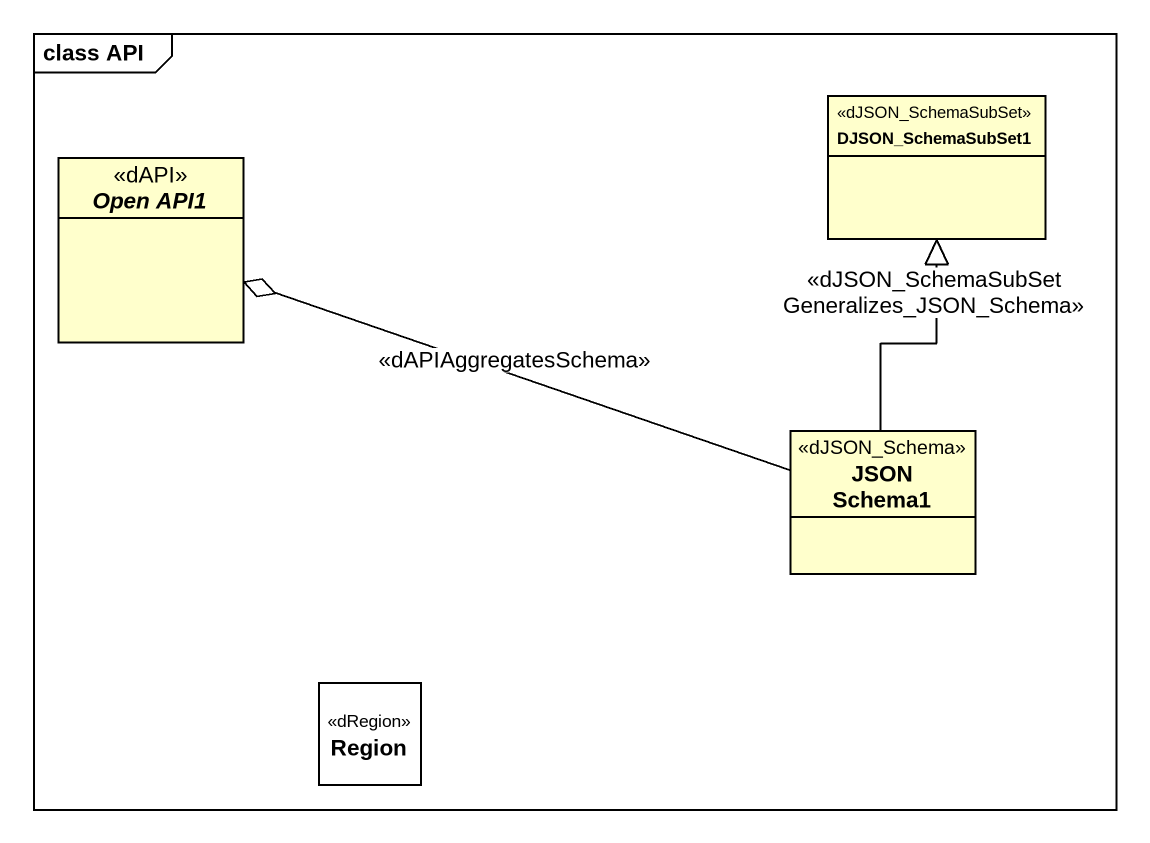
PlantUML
@startuml
mainframe class API
hide circle
hide empty members
interface "Open API1" as Open_API1 <<dAPI>>
class DJSON_SchemaSubSet1 <<dJSON_SchemaSubSet>>
class "JSON Schema1" as JSON_Schema1 <<dJSON_Schema>>
class Region <<dRegion>> #FFFFFF
JSON_Schema1 -left-o Open_API1 : <<dAPIAggregatesSchema>>
JSON_Schema1 -up-|> DJSON_SchemaSubSet1 : <<dJSON_SchemaSubSetGeneralizes_JSON_Schema>>
@enduml
